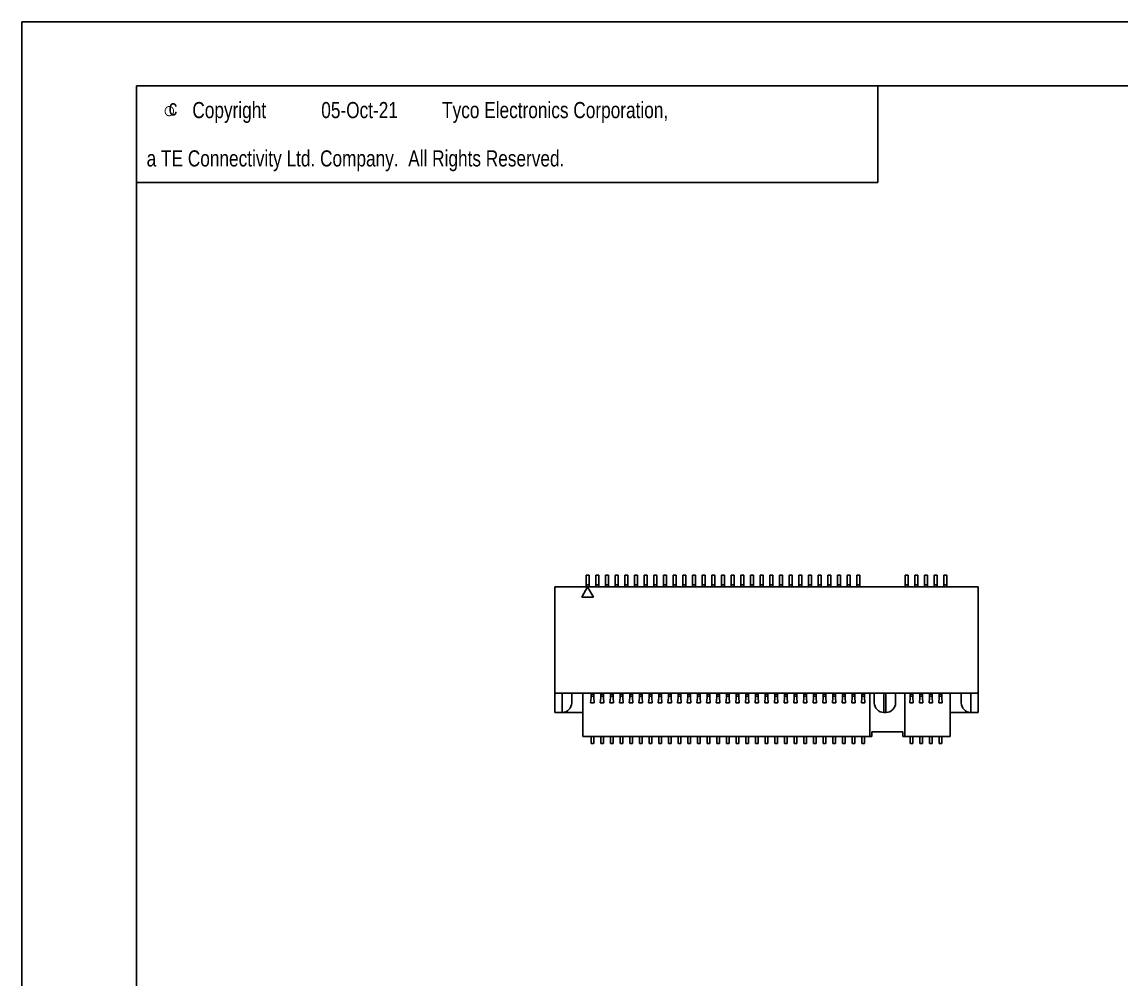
# Model space of a CAD drawing. Extents: x 0 to 420, y 0 to 297.
# Drawn here: x 0 to 170.5, y 148.5 to 297 of the extents above; entities that cross this region are included whole.
import ezdxf

# ---------------------------------------------------------------- set-up
doc = ezdxf.new("R2010")
doc.units = 0
doc.header["$LTSCALE"] = 23.1
doc.layers.get('0').update_dxf_attribs({"linetype": 'CONTINUOUS'})
doc.styles.add('TEXTSTYLE_1', font='gdt', dxfattribs={"width": 0.8})
doc.styles.add('TEXTSTYLE_2', font='txt', dxfattribs={"width": 0.8})

msp = doc.modelspace()

# ---------------------------------------------------------------- linework, layer by layer
at = {"color": 7, "linetype": 'CONTINUOUS'}
for p, q in [((0, 0), (0, 297)), ((0, 297), (420, 297)), ((17.78, 9.23), (17.78, 287.08)), ((17.78, 287.08), (409.21, 287.08)), ((87.53, 211.16), (87.53, 209.36)), ((87.53, 211.16), (87.97, 211.16)), ((87.97, 211.16), (87.97, 209.36)), ((89.03, 211.16), (89.03, 209.36)), ((89.03, 211.16), (89.47, 211.16)), ((89.47, 211.16), (89.47, 209.36)), ((90.53, 211.16), (90.53, 209.36)), ((90.53, 211.16), (90.97, 211.16)), ((90.97, 211.16), (90.97, 209.36)), ((92.03, 211.16), (92.03, 209.36)), ((92.03, 211.16), (92.47, 211.16)), ((92.47, 211.16), (92.47, 209.36)), ((93.53, 211.16), (93.53, 209.36)), ((93.53, 211.16), (93.97, 211.16)), ((93.97, 211.16), (93.97, 209.36)), ((95.03, 211.16), (95.03, 209.36)), ((95.03, 211.16), (95.47, 211.16)), ((95.47, 211.16), (95.47, 209.36)), ((96.53, 211.16), (96.53, 209.36)), ((96.53, 211.16), (96.97, 211.16)), ((96.97, 211.16), (96.97, 209.36)), ((98.03, 211.16), (98.03, 209.36)), ((98.03, 211.16), (98.47, 211.16)), ((98.47, 211.16), (98.47, 209.36)), ((99.53, 211.16), (99.53, 209.36)), ((99.53, 211.16), (99.97, 211.16)), ((99.97, 211.16), (99.97, 209.36)), ((101.03, 211.16), (101.03, 209.36)), ((101.03, 211.16), (101.47, 211.16)), ((101.47, 211.16), (101.47, 209.36)), ((102.53, 211.16), (102.53, 209.36)), ((102.53, 211.16), (102.97, 211.16)), ((102.97, 211.16), (102.97, 209.36)), ((104.03, 211.16), (104.03, 209.36)), ((104.03, 211.16), (104.47, 211.16)), ((104.47, 211.16), (104.47, 209.36)), ((105.53, 211.16), (105.53, 209.36)), ((105.53, 211.16), (105.97, 211.16)), ((105.97, 211.16), (105.97, 209.36)), ((107.03, 211.16), (107.03, 209.36)), ((107.03, 211.16), (107.47, 211.16)), ((107.47, 211.16), (107.47, 209.36)), ((108.53, 211.16), (108.53, 209.36)), ((108.53, 211.16), (108.97, 211.16)), ((108.97, 211.16), (108.97, 209.36)), ((110.03, 211.16), (110.03, 209.36)), ((110.03, 211.16), (110.47, 211.16)), ((110.47, 211.16), (110.47, 209.36)), ((111.53, 211.16), (111.53, 209.36)), ((111.53, 211.16), (111.97, 211.16)), ((111.97, 211.16), (111.97, 209.36)), ((113.03, 211.16), (113.03, 209.36)), ((113.03, 211.16), (113.47, 211.16)), ((113.47, 211.16), (113.47, 209.36)), ((114.53, 211.16), (114.53, 209.36)), ((114.53, 211.16), (114.97, 211.16)), ((114.97, 211.16), (114.97, 209.36)), ((116.03, 211.16), (116.03, 209.36)), ((116.03, 211.16), (116.47, 211.16)), ((116.47, 211.16), (116.47, 209.36)), ((117.53, 211.16), (117.53, 209.36)), ((117.53, 211.16), (117.97, 211.16)), ((117.97, 211.16), (117.97, 209.36)), ((119.03, 211.16), (119.03, 209.36)), ((119.03, 211.16), (119.47, 211.16)), ((119.47, 211.16), (119.47, 209.36)), ((120.53, 211.16), (120.53, 209.36)), ((120.53, 211.16), (120.97, 211.16)), ((120.97, 211.16), (120.97, 209.36)), ((122.03, 211.16), (122.03, 209.36)), ((122.03, 211.16), (122.47, 211.16)), ((122.47, 211.16), (122.47, 209.36)), ((123.53, 211.16), (123.53, 209.36)), ((123.53, 211.16), (123.97, 211.16)), ((123.97, 211.16), (123.97, 209.36)), ((125.03, 211.16), (125.03, 209.36)), ((125.03, 211.16), (125.47, 211.16)), ((125.47, 211.16), (125.47, 209.36)), ((126.53, 211.16), (126.53, 209.36)), ((126.53, 211.16), (126.97, 211.16)), ((126.97, 211.16), (126.97, 209.36)), ((128.03, 211.16), (128.03, 209.36)), ((128.03, 211.16), (128.47, 211.16)), ((128.47, 211.16), (128.47, 209.36)), ((129.53, 211.16), (129.53, 209.36)), ((129.53, 211.16), (129.97, 211.16)), ((129.97, 211.16), (129.97, 209.36)), ((137.03, 211.16), (137.47, 211.16)), ((137.03, 211.16), (137.03, 209.36)), ((137.47, 211.16), (137.47, 209.36)), ((138.53, 211.16), (138.97, 211.16)), ((138.53, 211.16), (138.53, 209.36)), ((138.97, 211.16), (138.97, 209.36)), ((140.03, 211.16), (140.47, 211.16)), ((140.03, 211.16), (140.03, 209.36)), ((140.47, 211.16), (140.47, 209.36)), ((141.53, 211.16), (141.97, 211.16)), ((141.53, 211.16), (141.53, 209.36)), ((141.97, 211.16), (141.97, 209.36)), ((143.03, 211.16), (143.47, 211.16)), ((143.03, 211.16), (143.03, 209.36)), ((143.47, 211.16), (143.47, 209.36)), ((82.65, 189.86), (82.65, 209.36)), ((82.65, 209.36), (148.35, 209.36)), ((87.75, 209.33), (86.85, 207.77)), ((87.53, 209.66), (87.97, 209.66)), ((88.65, 207.77), (87.75, 209.33)), ((89.03, 209.66), (89.47, 209.66)), ((90.53, 209.66), (90.97, 209.66)), ((92.03, 209.66), (92.47, 209.66)), ((93.53, 209.66), (93.97, 209.66)), ((95.03, 209.66), (95.47, 209.66)), ((96.53, 209.66), (96.97, 209.66)), ((98.03, 209.66), (98.47, 209.66)), ((99.53, 209.66), (99.97, 209.66)), ((101.03, 209.66), (101.47, 209.66)), ((102.53, 209.66), (102.97, 209.66)), ((104.03, 209.66), (104.47, 209.66)), ((105.53, 209.66), (105.97, 209.66)), ((107.03, 209.66), (107.47, 209.66)), ((108.53, 209.66), (108.97, 209.66)), ((110.03, 209.66), (110.47, 209.66)), ((111.53, 209.66), (111.97, 209.66)), ((113.03, 209.66), (113.47, 209.66)), ((114.53, 209.66), (114.97, 209.66)), ((116.03, 209.66), (116.47, 209.66)), ((117.53, 209.66), (117.97, 209.66)), ((119.03, 209.66), (119.47, 209.66)), ((120.53, 209.66), (120.97, 209.66)), ((122.03, 209.66), (122.47, 209.66)), ((123.53, 209.66), (123.97, 209.66)), ((125.03, 209.66), (125.47, 209.66)), ((126.53, 209.66), (126.97, 209.66)), ((128.03, 209.66), (128.47, 209.66)), ((129.53, 209.66), (129.97, 209.66)), ((137.03, 209.66), (137.47, 209.66)), ((138.53, 209.66), (138.97, 209.66)), ((140.03, 209.66), (140.47, 209.66)), ((141.53, 209.66), (141.97, 209.66)), ((143.03, 209.66), (143.47, 209.66)), ((148.35, 209.36), (148.35, 189.86)), ((86.85, 207.77), (88.65, 207.77)), ((82.65, 192.86), (148.35, 192.86)), ((83.78, 189.86), (83.78, 192.86)), ((85.28, 191.36), (85.28, 192.86)), ((87, 192.86), (87, 186.11)), ((88.28, 192.17), (88.28, 192.86)), ((88.28, 192.72), (88.72, 192.72)), ((88.72, 192.17), (88.72, 192.86)), ((89.78, 192.17), (89.78, 192.86)), ((89.78, 192.72), (90.22, 192.72)), ((90.22, 192.17), (90.22, 192.86)), ((91.28, 192.17), (91.28, 192.86)), ((91.28, 192.72), (91.72, 192.72)), ((91.72, 192.17), (91.72, 192.86)), ((92.78, 192.17), (92.78, 192.86)), ((92.78, 192.72), (93.22, 192.72)), ((93.22, 192.17), (93.22, 192.86)), ((94.28, 192.17), (94.28, 192.86)), ((94.28, 192.72), (94.72, 192.72)), ((94.72, 192.17), (94.72, 192.86)), ((95.78, 192.17), (95.78, 192.86)), ((95.78, 192.72), (96.22, 192.72)), ((96.22, 192.17), (96.22, 192.86)), ((97.28, 192.17), (97.28, 192.86)), ((97.28, 192.72), (97.72, 192.72)), ((97.72, 192.17), (97.72, 192.86)), ((98.78, 192.17), (98.78, 192.86)), ((98.78, 192.72), (99.22, 192.72)), ((99.22, 192.17), (99.22, 192.86)), ((100.28, 192.17), (100.28, 192.86)), ((100.28, 192.72), (100.72, 192.72)), ((100.72, 192.17), (100.72, 192.86)), ((101.78, 192.17), (101.78, 192.86)), ((101.78, 192.72), (102.22, 192.72)), ((102.22, 192.17), (102.22, 192.86)), ((103.28, 192.17), (103.28, 192.86)), ((103.28, 192.72), (103.72, 192.72)), ((103.72, 192.17), (103.72, 192.86)), ((104.78, 192.17), (104.78, 192.86)), ((104.78, 192.72), (105.22, 192.72)), ((105.22, 192.17), (105.22, 192.86)), ((106.28, 192.17), (106.28, 192.86)), ((106.28, 192.72), (106.72, 192.72)), ((106.72, 192.17), (106.72, 192.86)), ((107.78, 192.17), (107.78, 192.86)), ((107.78, 192.72), (108.22, 192.72)), ((108.22, 192.17), (108.22, 192.86)), ((109.28, 192.17), (109.28, 192.86)), ((109.28, 192.72), (109.72, 192.72)), ((109.72, 192.17), (109.72, 192.86)), ((110.78, 192.17), (110.78, 192.86)), ((110.78, 192.72), (111.22, 192.72)), ((111.22, 192.17), (111.22, 192.86)), ((112.28, 192.17), (112.28, 192.86)), ((112.28, 192.72), (112.72, 192.72)), ((112.72, 192.17), (112.72, 192.86)), ((113.78, 192.17), (113.78, 192.86)), ((113.78, 192.72), (114.22, 192.72)), ((114.22, 192.17), (114.22, 192.86)), ((115.28, 192.17), (115.28, 192.86)), ((115.28, 192.72), (115.72, 192.72)), ((115.72, 192.17), (115.72, 192.86)), ((116.78, 192.17), (116.78, 192.86)), ((116.78, 192.72), (117.22, 192.72)), ((117.22, 192.17), (117.22, 192.86)), ((118.28, 192.17), (118.28, 192.86)), ((118.28, 192.72), (118.72, 192.72)), ((118.72, 192.17), (118.72, 192.86)), ((119.78, 192.17), (119.78, 192.86)), ((119.78, 192.72), (120.22, 192.72)), ((120.22, 192.17), (120.22, 192.86)), ((121.28, 192.17), (121.28, 192.86)), ((121.28, 192.72), (121.72, 192.72)), ((121.72, 192.17), (121.72, 192.86)), ((122.78, 192.17), (122.78, 192.86)), ((122.78, 192.72), (123.22, 192.72)), ((123.22, 192.17), (123.22, 192.86)), ((124.28, 192.17), (124.28, 192.86)), ((124.28, 192.72), (124.72, 192.72)), ((124.72, 192.17), (124.72, 192.86)), ((125.78, 192.17), (125.78, 192.86)), ((125.78, 192.72), (126.22, 192.72)), ((126.22, 192.17), (126.22, 192.86)), ((127.28, 192.17), (127.28, 192.86)), ((127.28, 192.72), (127.72, 192.72)), ((127.72, 192.17), (127.72, 192.86)), ((128.78, 192.17), (128.78, 192.86)), ((128.78, 192.72), (129.22, 192.72)), ((129.22, 192.17), (129.22, 192.86)), ((130.28, 192.17), (130.28, 192.86)), ((130.28, 192.72), (130.72, 192.72)), ((130.72, 192.17), (130.72, 192.86)), ((131.53, 192.86), (131.53, 186.11)), ((132.22, 192.86), (132.22, 191.36)), ((133.72, 189.86), (133.72, 192.86)), ((134.03, 192.86), (134.03, 189.86)), ((135.53, 192.86), (135.53, 191.36)), ((136.97, 192.86), (136.97, 186.11)), ((137.78, 192.17), (137.78, 192.86)), ((137.78, 192.72), (138.22, 192.72)), ((138.22, 192.17), (138.22, 192.86)), ((139.28, 192.17), (139.28, 192.86)), ((139.28, 192.72), (139.72, 192.72)), ((139.72, 192.17), (139.72, 192.86)), ((140.78, 192.17), (140.78, 192.86)), ((140.78, 192.72), (141.22, 192.72)), ((141.22, 192.17), (141.22, 192.86)), ((142.28, 192.17), (142.28, 192.86)), ((142.28, 192.72), (142.72, 192.72)), ((142.72, 192.17), (142.72, 192.86)), ((144, 192.86), (144, 186.11)), ((145.72, 191.36), (145.72, 192.86)), ((147.22, 189.86), (147.22, 192.86)), ((88.22, 191.36), (88.28, 192.17)), ((88.22, 191.36), (88.78, 191.36)), ((88.28, 192.41), (88.72, 192.41)), ((88.78, 191.36), (88.72, 192.17)), ((89.72, 191.36), (89.78, 192.17)), ((89.72, 191.36), (90.28, 191.36)), ((89.78, 192.41), (90.22, 192.41)), ((90.28, 191.36), (90.22, 192.17)), ((91.22, 191.36), (91.28, 192.17)), ((91.22, 191.36), (91.78, 191.36)), ((91.28, 192.41), (91.72, 192.41)), ((91.78, 191.36), (91.72, 192.17)), ((92.72, 191.36), (92.78, 192.17)), ((92.72, 191.36), (93.28, 191.36)), ((92.78, 192.41), (93.22, 192.41)), ((93.28, 191.36), (93.22, 192.17)), ((94.22, 191.36), (94.28, 192.17)), ((94.22, 191.36), (94.78, 191.36)), ((94.28, 192.41), (94.72, 192.41)), ((94.78, 191.36), (94.72, 192.17)), ((95.72, 191.36), (95.78, 192.17)), ((95.72, 191.36), (96.28, 191.36)), ((95.78, 192.41), (96.22, 192.41)), ((96.28, 191.36), (96.22, 192.17)), ((97.22, 191.36), (97.28, 192.17)), ((97.22, 191.36), (97.78, 191.36)), ((97.28, 192.41), (97.72, 192.41)), ((97.78, 191.36), (97.72, 192.17)), ((98.72, 191.36), (98.78, 192.17)), ((98.72, 191.36), (99.28, 191.36)), ((98.78, 192.41), (99.22, 192.41)), ((99.28, 191.36), (99.22, 192.17)), ((100.22, 191.36), (100.28, 192.17)), ((100.22, 191.36), (100.78, 191.36)), ((100.28, 192.41), (100.72, 192.41)), ((100.78, 191.36), (100.72, 192.17)), ((101.72, 191.36), (101.78, 192.17)), ((101.72, 191.36), (102.28, 191.36)), ((101.78, 192.41), (102.22, 192.41)), ((102.28, 191.36), (102.22, 192.17)), ((103.22, 191.36), (103.28, 192.17)), ((103.22, 191.36), (103.78, 191.36)), ((103.28, 192.41), (103.72, 192.41)), ((103.78, 191.36), (103.72, 192.17)), ((104.72, 191.36), (104.78, 192.17)), ((104.72, 191.36), (105.28, 191.36)), ((104.78, 192.41), (105.22, 192.41)), ((105.28, 191.36), (105.22, 192.17)), ((106.22, 191.36), (106.28, 192.17)), ((106.22, 191.36), (106.78, 191.36)), ((106.28, 192.41), (106.72, 192.41)), ((106.78, 191.36), (106.72, 192.17)), ((107.72, 191.36), (107.78, 192.17)), ((107.72, 191.36), (108.28, 191.36)), ((107.78, 192.41), (108.22, 192.41)), ((108.28, 191.36), (108.22, 192.17)), ((109.22, 191.36), (109.28, 192.17)), ((109.22, 191.36), (109.78, 191.36)), ((109.28, 192.41), (109.72, 192.41)), ((109.78, 191.36), (109.72, 192.17)), ((110.72, 191.36), (110.78, 192.17)), ((110.72, 191.36), (111.28, 191.36)), ((110.78, 192.41), (111.22, 192.41)), ((111.28, 191.36), (111.22, 192.17)), ((112.22, 191.36), (112.28, 192.17)), ((112.22, 191.36), (112.78, 191.36)), ((112.28, 192.41), (112.72, 192.41)), ((112.78, 191.36), (112.72, 192.17)), ((113.72, 191.36), (113.78, 192.17)), ((113.72, 191.36), (114.28, 191.36)), ((113.78, 192.41), (114.22, 192.41)), ((114.28, 191.36), (114.22, 192.17)), ((115.22, 191.36), (115.28, 192.17)), ((115.22, 191.36), (115.78, 191.36)), ((115.28, 192.41), (115.72, 192.41)), ((115.78, 191.36), (115.72, 192.17)), ((116.72, 191.36), (116.78, 192.17)), ((116.72, 191.36), (117.28, 191.36)), ((116.78, 192.41), (117.22, 192.41)), ((117.28, 191.36), (117.22, 192.17)), ((118.22, 191.36), (118.28, 192.17)), ((118.22, 191.36), (118.78, 191.36)), ((118.28, 192.41), (118.72, 192.41)), ((118.78, 191.36), (118.72, 192.17)), ((119.72, 191.36), (119.78, 192.17)), ((119.72, 191.36), (120.28, 191.36)), ((119.78, 192.41), (120.22, 192.41)), ((120.28, 191.36), (120.22, 192.17)), ((121.22, 191.36), (121.28, 192.17)), ((121.22, 191.36), (121.78, 191.36)), ((121.28, 192.41), (121.72, 192.41)), ((121.78, 191.36), (121.72, 192.17)), ((122.72, 191.36), (122.78, 192.17)), ((122.72, 191.36), (123.28, 191.36)), ((122.78, 192.41), (123.22, 192.41)), ((123.28, 191.36), (123.22, 192.17)), ((124.22, 191.36), (124.28, 192.17)), ((124.22, 191.36), (124.78, 191.36)), ((124.28, 192.41), (124.72, 192.41)), ((124.78, 191.36), (124.72, 192.17)), ((125.72, 191.36), (125.78, 192.17)), ((125.72, 191.36), (126.28, 191.36)), ((125.78, 192.41), (126.22, 192.41)), ((126.28, 191.36), (126.22, 192.17)), ((127.22, 191.36), (127.28, 192.17)), ((127.22, 191.36), (127.78, 191.36)), ((127.28, 192.41), (127.72, 192.41)), ((127.78, 191.36), (127.72, 192.17)), ((128.72, 191.36), (128.78, 192.17)), ((128.72, 191.36), (129.28, 191.36)), ((128.78, 192.41), (129.22, 192.41)), ((129.28, 191.36), (129.22, 192.17)), ((130.22, 191.36), (130.28, 192.17)), ((130.22, 191.36), (130.78, 191.36)), ((130.28, 192.41), (130.72, 192.41)), ((130.78, 191.36), (130.72, 192.17)), ((137.72, 191.36), (137.78, 192.17)), ((137.72, 191.36), (138.28, 191.36)), ((137.78, 192.41), (138.22, 192.41)), ((138.28, 191.36), (138.22, 192.17)), ((139.22, 191.36), (139.28, 192.17)), ((139.22, 191.36), (139.78, 191.36)), ((139.28, 192.41), (139.72, 192.41)), ((139.78, 191.36), (139.72, 192.17)), ((140.72, 191.36), (140.78, 192.17)), ((140.72, 191.36), (141.28, 191.36)), ((140.78, 192.41), (141.22, 192.41)), ((141.28, 191.36), (141.22, 192.17)), ((142.22, 191.36), (142.28, 192.17)), ((142.22, 191.36), (142.78, 191.36)), ((142.28, 192.41), (142.72, 192.41)), ((142.78, 191.36), (142.72, 192.17)), ((82.65, 189.86), (87, 189.86)), ((134.03, 189.86), (133.72, 189.86)), ((144, 189.86), (148.35, 189.86)), ((87, 186.11), (131.87, 186.11)), ((88.28, 186.11), (88.28, 185.06)), ((88.72, 186.11), (88.72, 185.06)), ((89.78, 186.11), (89.78, 185.06)), ((90.22, 186.11), (90.22, 185.06)), ((91.28, 186.11), (91.28, 185.06)), ((91.72, 186.11), (91.72, 185.06)), ((92.78, 186.11), (92.78, 185.06)), ((93.22, 186.11), (93.22, 185.06)), ((94.28, 186.11), (94.28, 185.06)), ((94.72, 186.11), (94.72, 185.06)), ((95.78, 186.11), (95.78, 185.06)), ((96.22, 186.11), (96.22, 185.06)), ((97.28, 186.11), (97.28, 185.06)), ((97.72, 186.11), (97.72, 185.06)), ((98.78, 186.11), (98.78, 185.06)), ((99.22, 186.11), (99.22, 185.06)), ((100.28, 186.11), (100.28, 185.06)), ((100.72, 186.11), (100.72, 185.06)), ((101.78, 186.11), (101.78, 185.06)), ((102.22, 186.11), (102.22, 185.06)), ((103.28, 186.11), (103.28, 185.06)), ((103.72, 186.11), (103.72, 185.06)), ((104.78, 186.11), (104.78, 185.06)), ((105.22, 186.11), (105.22, 185.06)), ((106.28, 186.11), (106.28, 185.06)), ((106.72, 186.11), (106.72, 185.06)), ((107.78, 186.11), (107.78, 185.06)), ((108.22, 186.11), (108.22, 185.06)), ((109.28, 186.11), (109.28, 185.06)), ((109.72, 186.11), (109.72, 185.06)), ((110.78, 186.11), (110.78, 185.06)), ((111.22, 186.11), (111.22, 185.06)), ((112.28, 186.11), (112.28, 185.06)), ((112.72, 186.11), (112.72, 185.06)), ((113.78, 186.11), (113.78, 185.06)), ((114.22, 186.11), (114.22, 185.06)), ((115.28, 186.11), (115.28, 185.06)), ((115.72, 186.11), (115.72, 185.06)), ((116.78, 186.11), (116.78, 185.06)), ((117.22, 186.11), (117.22, 185.06)), ((118.28, 186.11), (118.28, 185.06)), ((118.72, 186.11), (118.72, 185.06)), ((119.78, 186.11), (119.78, 185.06)), ((120.22, 186.11), (120.22, 185.06)), ((121.28, 186.11), (121.28, 185.06)), ((121.72, 186.11), (121.72, 185.06)), ((122.78, 186.11), (122.78, 185.06)), ((123.22, 186.11), (123.22, 185.06)), ((124.28, 186.11), (124.28, 185.06)), ((124.72, 186.11), (124.72, 185.06)), ((125.78, 186.11), (125.78, 185.06)), ((126.22, 186.11), (126.22, 185.06)), ((127.28, 186.11), (127.28, 185.06)), ((127.72, 186.11), (127.72, 185.06)), ((128.78, 186.11), (128.78, 185.06)), ((129.22, 186.11), (129.22, 185.06)), ((130.28, 186.11), (130.28, 185.06)), ((130.72, 186.11), (130.72, 185.06)), ((136.63, 186.86), (131.87, 186.86)), ((131.87, 186.11), (131.87, 186.86)), ((136.63, 186.11), (136.63, 186.86)), ((136.63, 186.11), (144, 186.11)), ((137.78, 186.11), (137.78, 185.06)), ((138.22, 186.11), (138.22, 185.06)), ((139.28, 186.11), (139.28, 185.06)), ((139.72, 186.11), (139.72, 185.06)), ((140.78, 186.11), (140.78, 185.06)), ((141.22, 186.11), (141.22, 185.06)), ((142.28, 186.11), (142.28, 185.06)), ((142.72, 186.11), (142.72, 185.06)), ((88.28, 185.06), (88.72, 185.06)), ((89.78, 185.06), (90.22, 185.06)), ((91.28, 185.06), (91.72, 185.06)), ((92.78, 185.06), (93.22, 185.06)), ((94.28, 185.06), (94.72, 185.06)), ((95.78, 185.06), (96.22, 185.06)), ((97.28, 185.06), (97.72, 185.06)), ((98.78, 185.06), (99.22, 185.06)), ((100.28, 185.06), (100.72, 185.06)), ((101.78, 185.06), (102.22, 185.06)), ((103.28, 185.06), (103.72, 185.06)), ((104.78, 185.06), (105.22, 185.06)), ((106.28, 185.06), (106.72, 185.06)), ((107.78, 185.06), (108.22, 185.06)), ((109.28, 185.06), (109.72, 185.06)), ((110.78, 185.06), (111.22, 185.06)), ((112.28, 185.06), (112.72, 185.06)), ((113.78, 185.06), (114.22, 185.06)), ((115.28, 185.06), (115.72, 185.06)), ((116.78, 185.06), (117.22, 185.06)), ((118.28, 185.06), (118.72, 185.06)), ((119.78, 185.06), (120.22, 185.06)), ((121.28, 185.06), (121.72, 185.06)), ((122.78, 185.06), (123.22, 185.06)), ((124.28, 185.06), (124.72, 185.06)), ((125.78, 185.06), (126.22, 185.06)), ((127.28, 185.06), (127.72, 185.06)), ((128.78, 185.06), (129.22, 185.06)), ((130.28, 185.06), (130.72, 185.06)), ((137.78, 185.06), (138.22, 185.06)), ((139.28, 185.06), (139.72, 185.06)), ((140.78, 185.06), (141.22, 185.06)), ((142.28, 185.06), (142.72, 185.06))]:
    msp.add_line(p, q, dxfattribs=at)
at = {"color": 2, "linetype": 'CONTINUOUS'}
for p, q in [((17.78, 287.08), (132.78, 287.08)), ((17.78, 287.08), (17.78, 272.08)), ((132.78, 287.08), (132.78, 272.08)), ((17.78, 272.08), (132.78, 272.08))]:
    msp.add_line(p, q, dxfattribs=at)
at = {"color": 7, "linetype": 'CONTINUOUS'}
for centre, start, end in [((83.78, 191.36), 270, 360), ((133.72, 191.36), 180, 270), ((134.03, 191.36), 270, 360), ((147.22, 191.36), 180, 270)]:
    msp.add_arc(centre, 1.5, start, end, dxfattribs=at)

# ---------------------------------------------------------------- texts
at = {"color": 2, "linetype": 'CONTINUOUS', "style": 'TEXTSTYLE_1'}
msp.add_text('e', height=2.5, dxfattribs=at).set_placement((21.85, 282.08))
at = {"color": 2, "linetype": 'CONTINUOUS', "style": 'TEXTSTYLE_2', "width": 0.8}
for s, p in [('c', (22.75, 282.48)), ('Copyright ', (26.43, 282.08)), ('05-Oct-21', (46.43, 282.08)), (' Tyco Electronics Corporation,', (64.43, 282.08)), ('  a TE Connectivity Ltd. Company.  All Rights Reserved.', (17.85, 274.58))]:
    msp.add_text(s, height=2.5, dxfattribs=at).set_placement(p)

doc.saveas('drawing.dxf')
